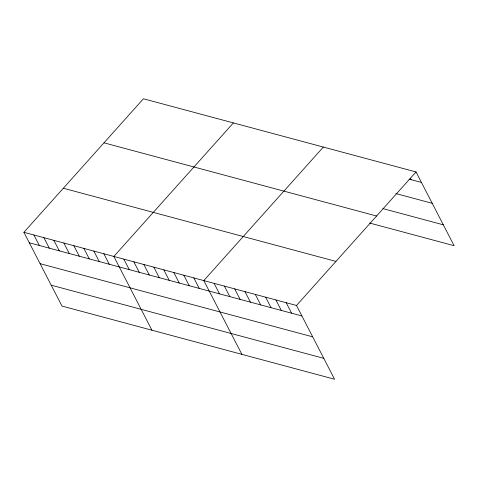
<?xml version="1.0" encoding="UTF-8"?>
<svg xmlns="http://www.w3.org/2000/svg" width="478" height="478" viewBox="0 0 478 478"><rect width="100%" height="100%" fill="white"/><g stroke="black" fill="none" stroke-linecap="round" stroke-linejoin="round"><path stroke-width="0.72" d="M23.9 232.296L296.497 305.472L334.564 379.233L61.973 306.057L23.9 232.296L143.436 98.767L416.027 171.943L454.1 245.704L369.655 223.035M233.389 122.918L113.854 256.447L151.926 330.202M323.349 147.063L203.813 280.592L241.88 354.353M296.497 305.472L416.027 171.943M409.09 179.119L421.447 182.435M395.838 193.542L432.22 203.311M382.908 208.605L443.321 224.821M103.989 142.832L376.586 216.008M63.347 188.236L335.944 261.406M29.313 242.788L301.911 315.964M40.092 263.671L312.684 336.841M51.194 285.181L323.791 358.351M410.471 178.36L411.146 179.668M286.197 302.705L291.61 313.198M275.902 299.945L281.315 310.437M265.601 297.179L271.014 307.671M255.3 294.412L260.719 304.904M245.005 291.652L250.418 302.144M234.704 288.885L240.123 299.377M224.409 286.125L229.822 296.617M214.108 283.358L219.527 293.851M193.817 277.909L199.23 288.401M183.821 275.226L189.24 285.719M173.825 272.544L179.244 283.036M163.834 269.861L169.248 280.353M153.838 267.178L159.252 277.67M143.842 264.495L149.256 274.987M133.846 261.813L139.259 272.305M123.85 259.13L129.269 269.622M103.863 253.764L109.277 264.256M93.867 251.081L99.281 261.574M83.871 248.399L89.284 258.891M73.875 245.716L79.288 256.208M63.879 243.033L69.298 253.525M53.883 240.35L59.302 250.842M43.892 237.668L49.306 248.154M33.896 234.979L39.31 245.471"/></g></svg>
